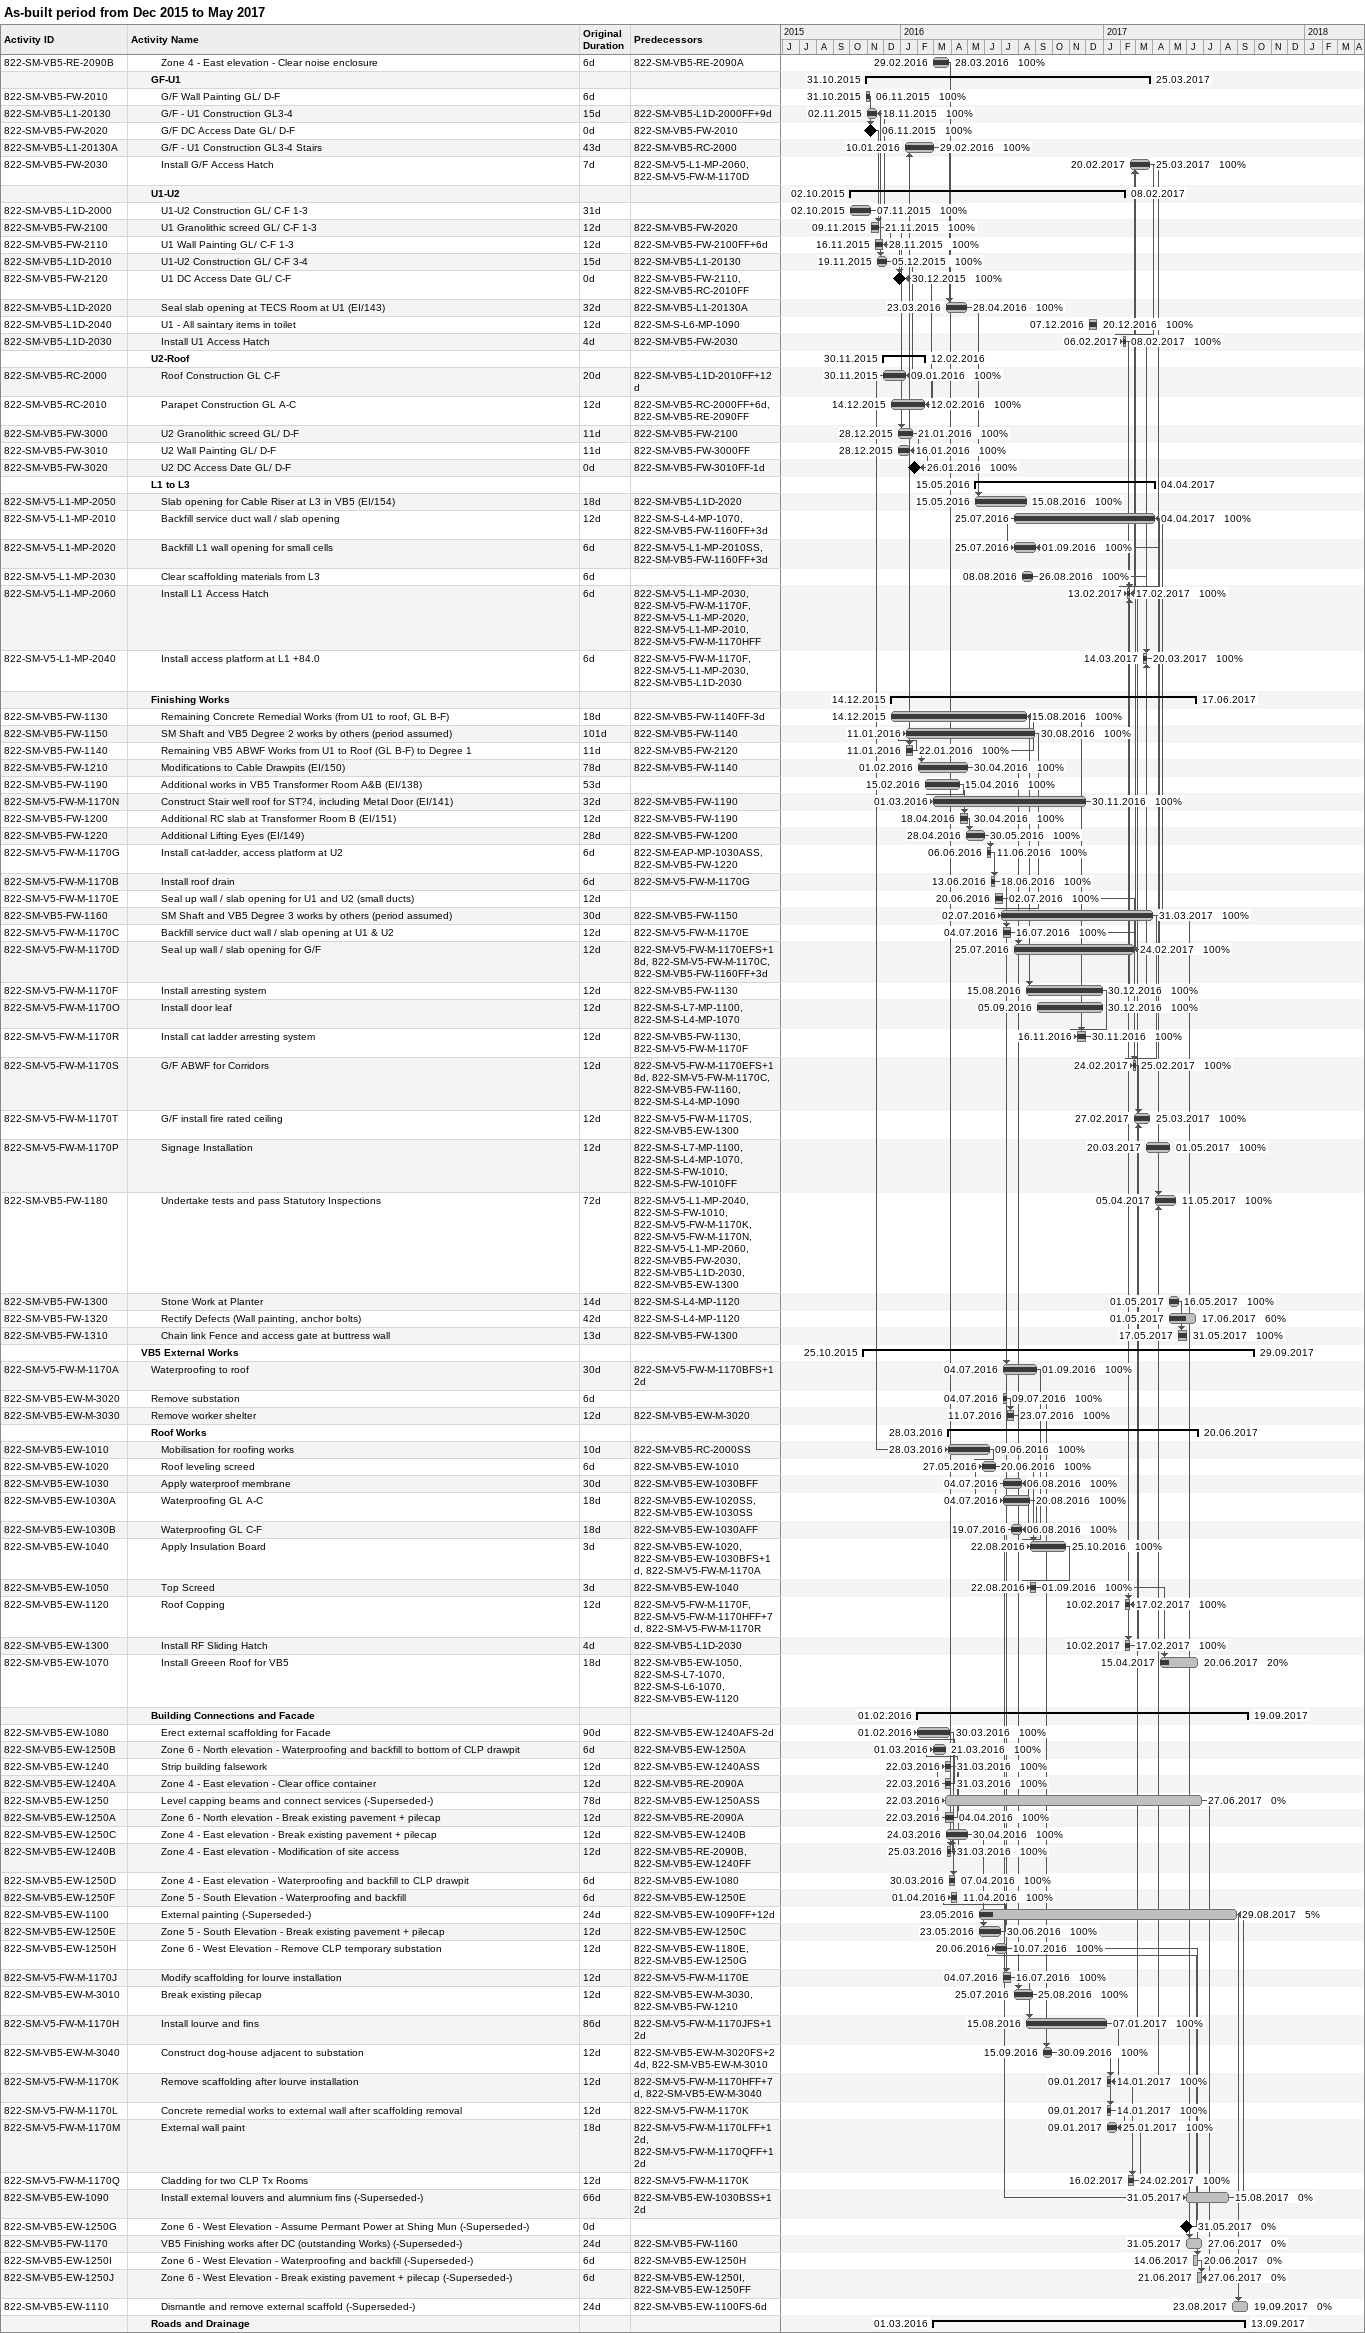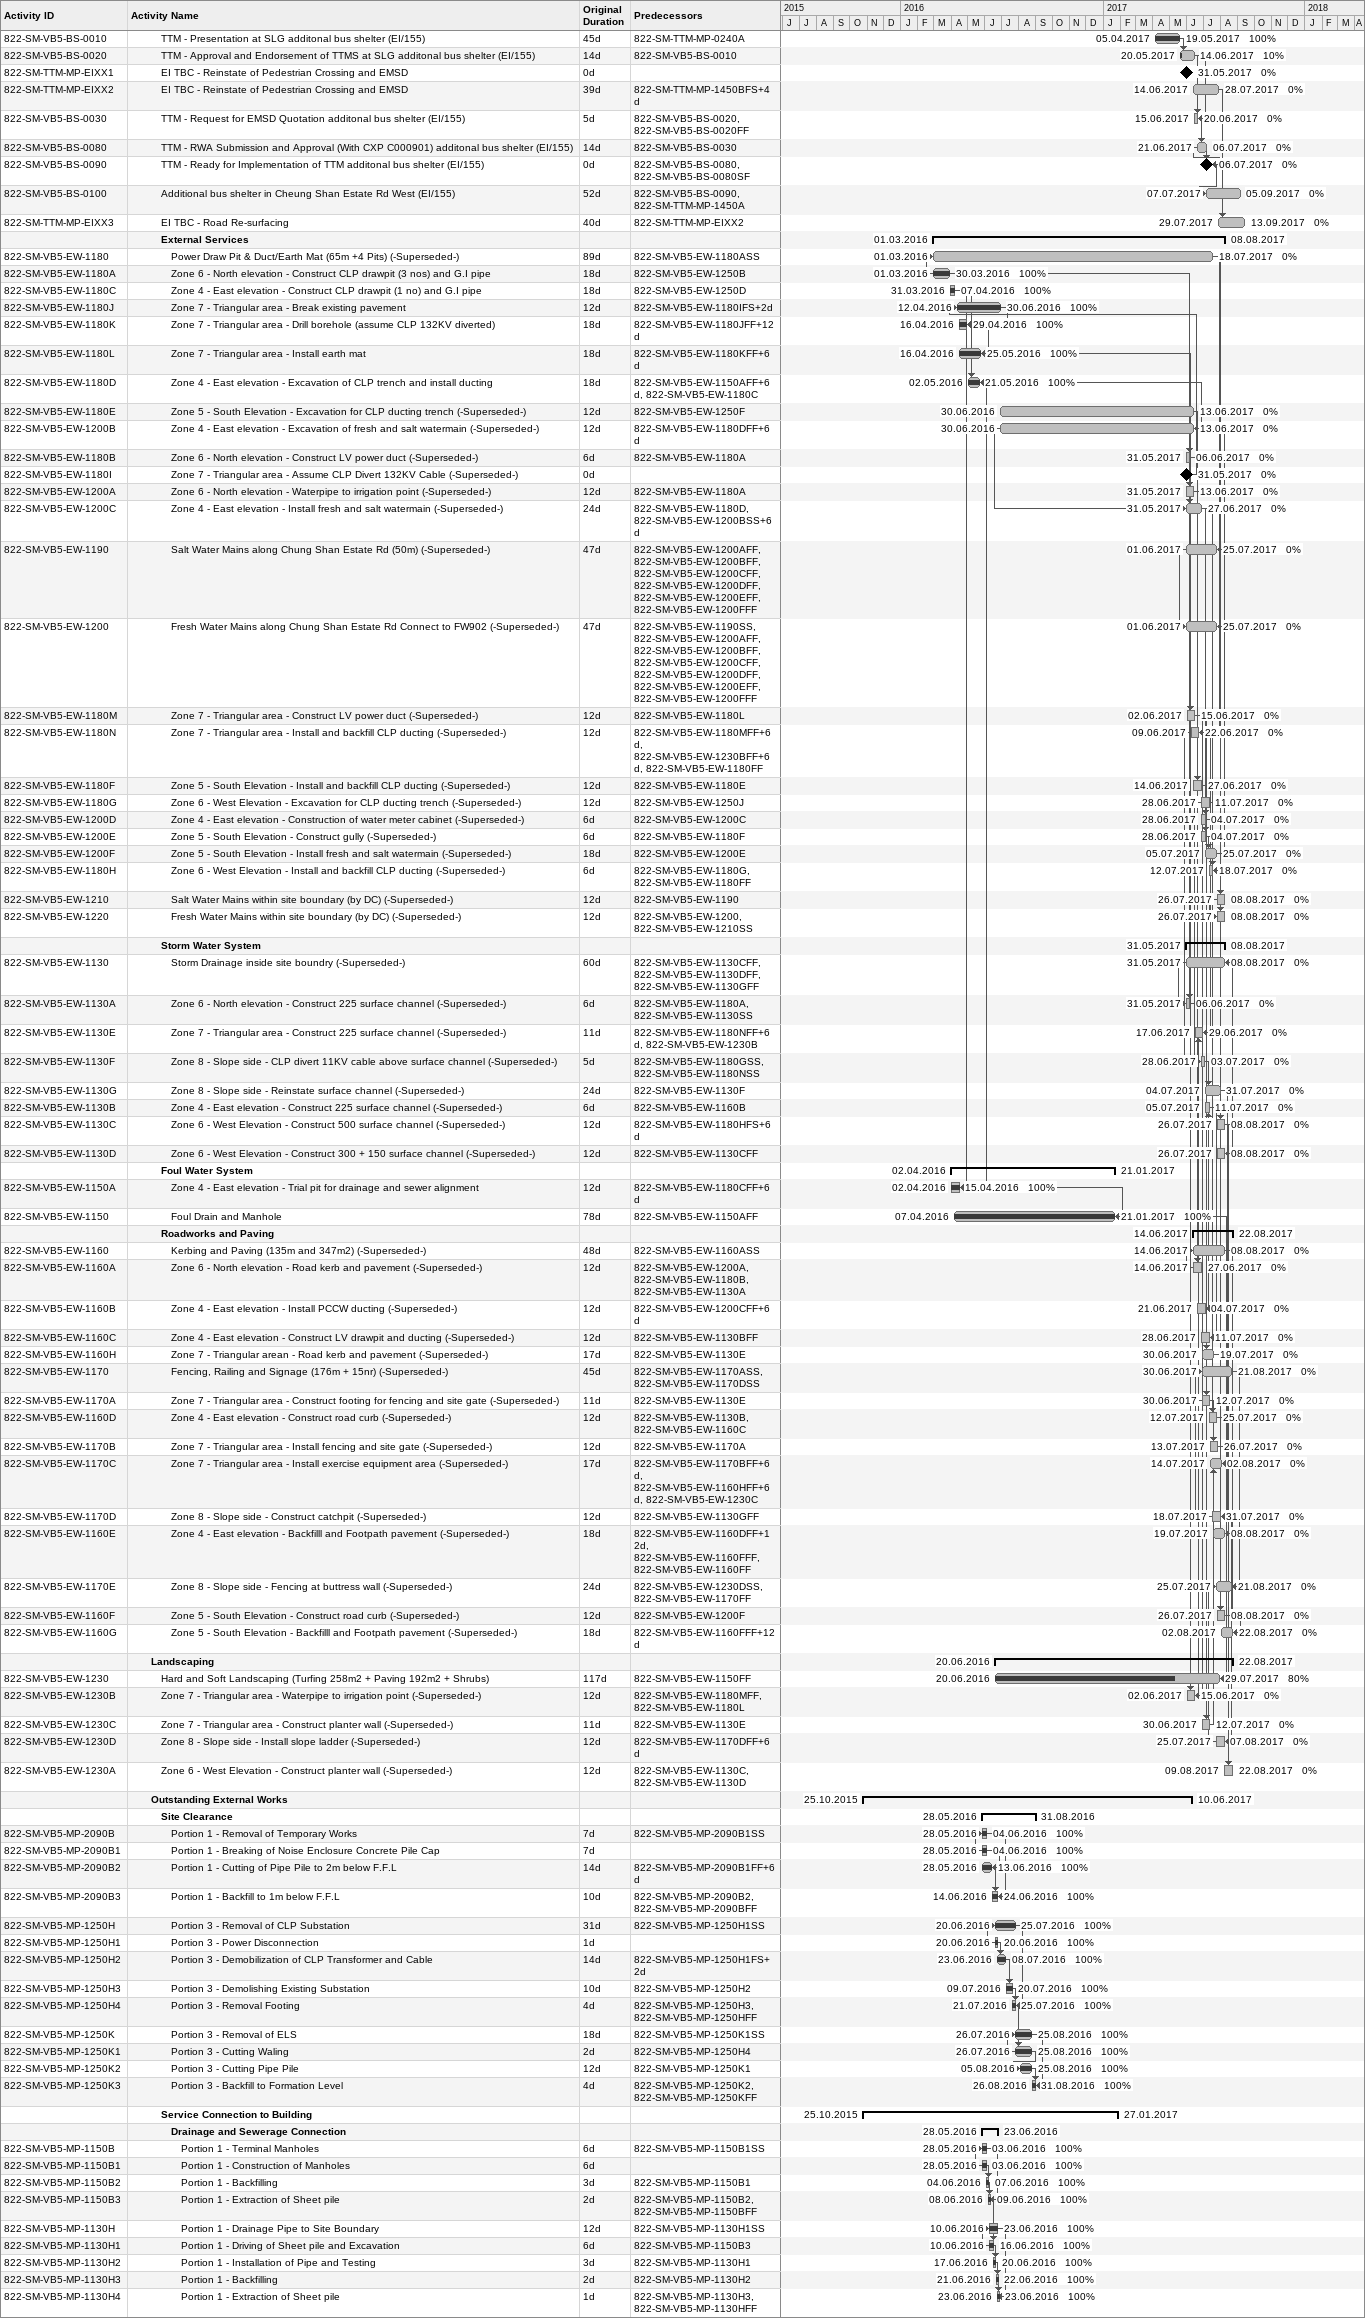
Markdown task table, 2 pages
As-built period from Dec 2015 to May 2017

| ID | Level | Task | Original duration | Start | Finish | Predecessors | % complete |
|---|---|---|---|---|---|---|---|
| 822-SM-VB5-RE-2090B | 4 | Zone 4 - East elevation - Clear noise enclosure | 6d | 2016-02-29 | 2016-03-28 | 822-SM-VB5-RE-2090A | 100 |
|  | 3 | **GF-U1** |  | 2015-10-31 | 2017-03-25 |  |  |
| 822-SM-VB5-FW-2010 | 4 | G/F Wall Painting GL/ D-F | 6d | 2015-10-31 | 2015-11-06 |  | 100 |
| 822-SM-VB5-L1-20130 | 4 | G/F - U1 Construction GL3-4 | 15d | 2015-11-02 | 2015-11-18 | 822-SM-VB5-L1D-2000FF+9d | 100 |
| 822-SM-VB5-FW-2020 | 4 | G/F DC Access Date GL/ D-F | 0d | 2015-11-06 | 2015-11-06 | 822-SM-VB5-FW-2010 | 100 |
| 822-SM-VB5-L1-20130A | 4 | G/F - U1 Construction GL3-4 Stairs | 43d | 2016-01-10 | 2016-02-29 | 822-SM-VB5-RC-2000 | 100 |
| 822-SM-VB5-FW-2030 | 4 | Install G/F Access Hatch | 7d | 2017-02-20 | 2017-03-25 | 822-SM-V5-L1-MP-2060, 822-SM-V5-FW-M-1170D | 100 |
|  | 3 | **U1-U2** |  | 2015-10-02 | 2017-02-08 |  |  |
| 822-SM-VB5-L1D-2000 | 4 | U1-U2 Construction GL/ C-F 1-3 | 31d | 2015-10-02 | 2015-11-07 |  | 100 |
| 822-SM-VB5-FW-2100 | 4 | U1 Granolithic screed GL/ C-F 1-3 | 12d | 2015-11-09 | 2015-11-21 | 822-SM-VB5-FW-2020 | 100 |
| 822-SM-VB5-FW-2110 | 4 | U1 Wall Painting GL/ C-F 1-3 | 12d | 2015-11-16 | 2015-11-28 | 822-SM-VB5-FW-2100FF+6d | 100 |
| 822-SM-VB5-L1D-2010 | 4 | U1-U2 Construction GL/ C-F 3-4 | 15d | 2015-11-19 | 2015-12-05 | 822-SM-VB5-L1-20130 | 100 |
| 822-SM-VB5-FW-2120 | 4 | U1 DC Access Date GL/ C-F | 0d | 2015-12-30 | 2015-12-30 | 822-SM-VB5-FW-2110, 822-SM-VB5-RC-2010FF | 100 |
| 822-SM-VB5-L1D-2020 | 4 | Seal slab opening at TECS Room at U1 (EI/143) | 32d | 2016-03-23 | 2016-04-28 | 822-SM-VB5-L1-20130A | 100 |
| 822-SM-VB5-L1D-2040 | 4 | U1 - All saintary items in toilet | 12d | 2016-12-07 | 2016-12-20 | 822-SM-S-L6-MP-1090 | 100 |
| 822-SM-VB5-L1D-2030 | 4 | Install U1 Access Hatch | 4d | 2017-02-06 | 2017-02-08 | 822-SM-VB5-FW-2030 | 100 |
|  | 3 | **U2-Roof** |  | 2015-11-30 | 2016-02-12 |  |  |
| 822-SM-VB5-RC-2000 | 4 | Roof Construction GL C-F | 20d | 2015-11-30 | 2016-01-09 | 822-SM-VB5-L1D-2010FF+12d | 100 |
| 822-SM-VB5-RC-2010 | 4 | Parapet Construction GL A-C | 12d | 2015-12-14 | 2016-02-12 | 822-SM-VB5-RC-2000FF+6d, 822-SM-VB5-RE-2090FF | 100 |
| 822-SM-VB5-FW-3000 | 4 | U2 Granolithic screed GL/ D-F | 11d | 2015-12-28 | 2016-01-21 | 822-SM-VB5-FW-2100 | 100 |
| 822-SM-VB5-FW-3010 | 4 | U2 Wall Painting GL/ D-F | 11d | 2015-12-28 | 2016-01-16 | 822-SM-VB5-FW-3000FF | 100 |
| 822-SM-VB5-FW-3020 | 4 | U2 DC Access Date GL/ D-F | 0d | 2016-01-26 | 2016-01-26 | 822-SM-VB5-FW-3010FF-1d | 100 |
|  | 3 | **L1 to L3** |  | 2016-05-15 | 2017-04-04 |  |  |
| 822-SM-V5-L1-MP-2050 | 4 | Slab opening for Cable Riser at L3 in VB5 (EI/154) | 18d | 2016-05-15 | 2016-08-15 | 822-SM-VB5-L1D-2020 | 100 |
| 822-SM-V5-L1-MP-2010 | 4 | Backfill service duct wall / slab opening | 12d | 2016-07-25 | 2017-04-04 | 822-SM-S-L4-MP-1070, 822-SM-VB5-FW-1160FF+3d | 100 |
| 822-SM-V5-L1-MP-2020 | 4 | Backfill L1 wall opening for small cells | 6d | 2016-07-25 | 2016-09-01 | 822-SM-V5-L1-MP-2010SS, 822-SM-VB5-FW-1160FF+3d | 100 |
| 822-SM-V5-L1-MP-2030 | 4 | Clear scaffolding materials from L3 | 6d | 2016-08-08 | 2016-08-26 |  | 100 |
| 822-SM-V5-L1-MP-2060 | 4 | Install L1 Access Hatch | 6d | 2017-02-13 | 2017-02-17 | 822-SM-V5-L1-MP-2030, 822-SM-V5-FW-M-1170F, 822-SM-V5-L1-MP-2020, 822-SM-V5-L1-MP-2010, 822-SM-V5-FW-M-1170HFF | 100 |
| 822-SM-V5-L1-MP-2040 | 4 | Install access platform at L1 +84.0 | 6d | 2017-03-14 | 2017-03-20 | 822-SM-V5-FW-M-1170F, 822-SM-V5-L1-MP-2030, 822-SM-VB5-L1D-2030 | 100 |
|  | 3 | **Finishing Works** |  | 2015-12-14 | 2017-06-17 |  |  |
| 822-SM-VB5-FW-1130 | 4 | Remaining Concrete Remedial Works (from U1 to roof, GL B-F) | 18d | 2015-12-14 | 2016-08-15 | 822-SM-VB5-FW-1140FF-3d | 100 |
| 822-SM-VB5-FW-1150 | 4 | SM Shaft and VB5 Degree 2 works by others (period assumed) | 101d | 2016-01-11 | 2016-08-30 | 822-SM-VB5-FW-1140 | 100 |
| 822-SM-VB5-FW-1140 | 4 | Remaining VB5 ABWF Works from U1 to Roof (GL B-F) to Degree 1 | 11d | 2016-01-11 | 2016-01-22 | 822-SM-VB5-FW-2120 | 100 |
| 822-SM-VB5-FW-1210 | 4 | Modifications to Cable Drawpits (EI/150) | 78d | 2016-02-01 | 2016-04-30 | 822-SM-VB5-FW-1140 | 100 |
| 822-SM-VB5-FW-1190 | 4 | Additional works in VB5 Transformer Room A&B (EI/138) | 53d | 2016-02-15 | 2016-04-15 |  | 100 |
| 822-SM-V5-FW-M-1170N | 4 | Construct Stair well roof for ST?4, including Metal Door (EI/141) | 32d | 2016-03-01 | 2016-11-30 | 822-SM-VB5-FW-1190 | 100 |
| 822-SM-VB5-FW-1200 | 4 | Additional RC slab at Transformer Room B (EI/151) | 12d | 2016-04-18 | 2016-04-30 | 822-SM-VB5-FW-1190 | 100 |
| 822-SM-VB5-FW-1220 | 4 | Additional Lifting Eyes (EI/149) | 28d | 2016-04-28 | 2016-05-30 | 822-SM-VB5-FW-1200 | 100 |
| 822-SM-V5-FW-M-1170G | 4 | Install cat-ladder, access platform at U2 | 6d | 2016-06-06 | 2016-06-11 | 822-SM-EAP-MP-1030ASS, 822-SM-VB5-FW-1220 | 100 |
| 822-SM-V5-FW-M-1170B | 4 | Install roof drain | 6d | 2016-06-13 | 2016-06-18 | 822-SM-V5-FW-M-1170G | 100 |
| 822-SM-V5-FW-M-1170E | 4 | Seal up wall / slab opening for U1 and U2 (small ducts) | 12d | 2016-06-20 | 2016-07-02 |  | 100 |
| 822-SM-VB5-FW-1160 | 4 | SM Shaft and VB5 Degree 3 works by others (period assumed) | 30d | 2016-07-02 | 2017-03-31 | 822-SM-VB5-FW-1150 | 100 |
| 822-SM-V5-FW-M-1170C | 4 | Backfill service duct wall / slab opening at U1 & U2 | 12d | 2016-07-04 | 2016-07-16 | 822-SM-V5-FW-M-1170E | 100 |
| 822-SM-V5-FW-M-1170D | 4 | Seal up wall / slab opening for G/F | 12d | 2016-07-25 | 2017-02-24 | 822-SM-V5-FW-M-1170EFS+18d, 822-SM-V5-FW-M-1170C, 822-SM-VB5-FW-1160FF+3d | 100 |
| 822-SM-V5-FW-M-1170F | 4 | Install arresting system | 12d | 2016-08-15 | 2016-12-30 | 822-SM-VB5-FW-1130 | 100 |
| 822-SM-V5-FW-M-1170O | 4 | Install door leaf | 12d | 2016-09-05 | 2016-12-30 | 822-SM-S-L7-MP-1100, 822-SM-S-L4-MP-1070 | 100 |
| 822-SM-V5-FW-M-1170R | 4 | Install cat ladder arresting system | 12d | 2016-11-16 | 2016-11-30 | 822-SM-VB5-FW-1130, 822-SM-V5-FW-M-1170F | 100 |
| 822-SM-V5-FW-M-1170S | 4 | G/F ABWF for Corridors | 12d | 2017-02-24 | 2017-02-25 | 822-SM-V5-FW-M-1170EFS+18d, 822-SM-V5-FW-M-1170C, 822-SM-VB5-FW-1160, 822-SM-S-L4-MP-1090 | 100 |
| 822-SM-V5-FW-M-1170T | 4 | G/F install fire rated ceiling | 12d | 2017-02-27 | 2017-03-25 | 822-SM-V5-FW-M-1170S, 822-SM-VB5-EW-1300 | 100 |
| 822-SM-V5-FW-M-1170P | 4 | Signage Installation | 12d | 2017-03-20 | 2017-05-01 | 822-SM-S-L7-MP-1100, 822-SM-S-L4-MP-1070, 822-SM-S-FW-1010, 822-SM-S-FW-1010FF | 100 |
| 822-SM-VB5-FW-1180 | 4 | Undertake tests and pass Statutory Inspections | 72d | 2017-04-05 | 2017-05-11 | 822-SM-V5-L1-MP-2040, 822-SM-S-FW-1010, 822-SM-V5-FW-M-1170K, 822-SM-V5-FW-M-1170N, 822-SM-V5-L1-MP-2060, 822-SM-VB5-FW-2030, 822-SM-VB5-L1D-2030, 822-SM-VB5-EW-1300 | 100 |
| 822-SM-VB5-FW-1300 | 4 | Stone Work at Planter | 14d | 2017-05-01 | 2017-05-16 | 822-SM-S-L4-MP-1120 | 100 |
| 822-SM-VB5-FW-1320 | 4 | Rectify Defects (Wall painting, anchor bolts) | 42d | 2017-05-01 | 2017-06-17 | 822-SM-S-L4-MP-1120 | 60 |
| 822-SM-VB5-FW-1310 | 4 | Chain link Fence and access gate at buttress wall | 13d | 2017-05-17 | 2017-05-31 | 822-SM-VB5-FW-1300 | 100 |
|  | 2 | **VB5 External Works** |  | 2015-10-25 | 2017-09-29 |  |  |
| 822-SM-V5-FW-M-1170A | 3 | Waterproofing to roof | 30d | 2016-07-04 | 2016-09-01 | 822-SM-V5-FW-M-1170BFS+12d | 100 |
| 822-SM-VB5-EW-M-3020 | 3 | Remove substation | 6d | 2016-07-04 | 2016-07-09 |  | 100 |
| 822-SM-VB5-EW-M-3030 | 3 | Remove worker shelter | 12d | 2016-07-11 | 2016-07-23 | 822-SM-VB5-EW-M-3020 | 100 |
|  | 3 | **Roof Works** |  | 2016-03-28 | 2017-06-20 |  |  |
| 822-SM-VB5-EW-1010 | 4 | Mobilisation for roofing works | 10d | 2016-03-28 | 2016-06-09 | 822-SM-VB5-RC-2000SS | 100 |
| 822-SM-VB5-EW-1020 | 4 | Roof leveling screed | 6d | 2016-05-27 | 2016-06-20 | 822-SM-VB5-EW-1010 | 100 |
| 822-SM-VB5-EW-1030 | 4 | Apply waterproof membrane | 30d | 2016-07-04 | 2016-08-06 | 822-SM-VB5-EW-1030BFF | 100 |
| 822-SM-VB5-EW-1030A | 4 | Waterproofing GL A-C | 18d | 2016-07-04 | 2016-08-20 | 822-SM-VB5-EW-1020SS, 822-SM-VB5-EW-1030SS | 100 |
| 822-SM-VB5-EW-1030B | 4 | Waterproofing GL C-F | 18d | 2016-07-19 | 2016-08-06 | 822-SM-VB5-EW-1030AFF | 100 |
| 822-SM-VB5-EW-1040 | 4 | Apply Insulation Board | 3d | 2016-08-22 | 2016-10-25 | 822-SM-VB5-EW-1020, 822-SM-VB5-EW-1030BFS+1d, 822-SM-V5-FW-M-1170A | 100 |
| 822-SM-VB5-EW-1050 | 4 | Top Screed | 3d | 2016-08-22 | 2016-09-01 | 822-SM-VB5-EW-1040 | 100 |
| 822-SM-VB5-EW-1120 | 4 | Roof Copping | 12d | 2017-02-10 | 2017-02-17 | 822-SM-V5-FW-M-1170F, 822-SM-V5-FW-M-1170HFF+7d, 822-SM-V5-FW-M-1170R | 100 |
| 822-SM-VB5-EW-1300 | 4 | Install RF Sliding Hatch | 4d | 2017-02-10 | 2017-02-17 | 822-SM-VB5-L1D-2030 | 100 |
| 822-SM-VB5-EW-1070 | 4 | Install Greeen Roof for VB5 | 18d | 2017-04-15 | 2017-06-20 | 822-SM-VB5-EW-1050, 822-SM-S-L7-1070, 822-SM-S-L6-1070, 822-SM-VB5-EW-1120 | 20 |
|  | 3 | **Building Connections and Facade** |  | 2016-02-01 | 2017-09-19 |  |  |
| 822-SM-VB5-EW-1080 | 4 | Erect external scaffolding for Facade | 90d | 2016-02-01 | 2016-03-30 | 822-SM-VB5-EW-1240AFS-2d | 100 |
| 822-SM-VB5-EW-1250B | 4 | Zone 6 - North elevation - Waterproofing and backfill to bottom of CLP drawpit | 6d | 2016-03-01 | 2016-03-21 | 822-SM-VB5-EW-1250A | 100 |
| 822-SM-VB5-EW-1240 | 4 | Strip building falsework | 12d | 2016-03-22 | 2016-03-31 | 822-SM-VB5-EW-1240ASS | 100 |
| 822-SM-VB5-EW-1240A | 4 | Zone 4 - East elevation - Clear office container | 12d | 2016-03-22 | 2016-03-31 | 822-SM-VB5-RE-2090A | 100 |
| 822-SM-VB5-EW-1250 | 4 | Level capping beams and connect services (-Superseded-) | 78d | 2016-03-22 | 2017-06-27 | 822-SM-VB5-EW-1250ASS | 0 |
| 822-SM-VB5-EW-1250A | 4 | Zone 6 - North elevation - Break existing pavement + pilecap | 12d | 2016-03-22 | 2016-04-04 | 822-SM-VB5-RE-2090A | 100 |
| 822-SM-VB5-EW-1250C | 4 | Zone 4 - East elevation - Break existing pavement + pilecap | 12d | 2016-03-24 | 2016-04-30 | 822-SM-VB5-EW-1240B | 100 |
| 822-SM-VB5-EW-1240B | 4 | Zone 4 - East elevation - Modification of site access | 12d | 2016-03-25 | 2016-03-31 | 822-SM-VB5-RE-2090B, 822-SM-VB5-EW-1240FF | 100 |
| 822-SM-VB5-EW-1250D | 4 | Zone 4 - East elevation - Waterproofing and backfill to CLP drawpit | 6d | 2016-03-30 | 2016-04-07 | 822-SM-VB5-EW-1080 | 100 |
| 822-SM-VB5-EW-1250F | 4 | Zone 5 - South Elevation - Waterproofing and backfill | 6d | 2016-04-01 | 2016-04-11 | 822-SM-VB5-EW-1250E | 100 |
| 822-SM-VB5-EW-1100 | 4 | External painting (-Superseded-) | 24d | 2016-05-23 | 2017-08-29 | 822-SM-VB5-EW-1090FF+12d | 5 |
| 822-SM-VB5-EW-1250E | 4 | Zone 5 - South Elevation - Break existing pavement + pilecap | 12d | 2016-05-23 | 2016-06-30 | 822-SM-VB5-EW-1250C | 100 |
| 822-SM-VB5-EW-1250H | 4 | Zone 6 - West Elevation - Remove CLP temporary substation | 12d | 2016-06-20 | 2016-07-10 | 822-SM-VB5-EW-1180E, 822-SM-VB5-EW-1250G | 100 |
| 822-SM-V5-FW-M-1170J | 4 | Modify scaffolding for lourve installation | 12d | 2016-07-04 | 2016-07-16 | 822-SM-V5-FW-M-1170E | 100 |
| 822-SM-VB5-EW-M-3010 | 4 | Break existing pilecap | 12d | 2016-07-25 | 2016-08-25 | 822-SM-VB5-EW-M-3030, 822-SM-VB5-FW-1210 | 100 |
| 822-SM-V5-FW-M-1170H | 4 | Install lourve and fins | 86d | 2016-08-15 | 2017-01-07 | 822-SM-V5-FW-M-1170JFS+12d | 100 |
| 822-SM-VB5-EW-M-3040 | 4 | Construct dog-house adjacent to substation | 12d | 2016-09-15 | 2016-09-30 | 822-SM-VB5-EW-M-3020FS+24d, 822-SM-VB5-EW-M-3010 | 100 |
| 822-SM-V5-FW-M-1170K | 4 | Remove scaffolding after lourve installation | 12d | 2017-01-09 | 2017-01-14 | 822-SM-V5-FW-M-1170HFF+7d, 822-SM-VB5-EW-M-3040 | 100 |
| 822-SM-V5-FW-M-1170L | 4 | Concrete remedial works to external wall after scaffolding removal | 12d | 2017-01-09 | 2017-01-14 | 822-SM-V5-FW-M-1170K | 100 |
| 822-SM-V5-FW-M-1170M | 4 | External wall paint | 18d | 2017-01-09 | 2017-01-25 | 822-SM-V5-FW-M-1170LFF+12d, 822-SM-V5-FW-M-1170QFF+12d | 100 |
| 822-SM-V5-FW-M-1170Q | 4 | Cladding for two CLP Tx Rooms | 12d | 2017-02-16 | 2017-02-24 | 822-SM-V5-FW-M-1170K | 100 |
| 822-SM-VB5-EW-1090 | 4 | Install external louvers and alumnium fins (-Superseded-) | 66d | 2017-05-31 | 2017-08-15 | 822-SM-VB5-EW-1030BSS+12d | 0 |
| 822-SM-VB5-EW-1250G | 4 | Zone 6 - West Elevation - Assume Permant Power at Shing Mun (-Superseded-) | 0d | 2017-05-31 | 2017-05-31 |  | 0 |
| 822-SM-VB5-FW-1170 | 4 | VB5 Finishing works after DC (outstanding Works) (-Superseded-) | 24d | 2017-05-31 | 2017-06-27 | 822-SM-VB5-FW-1160 | 0 |
| 822-SM-VB5-EW-1250I | 4 | Zone 6 - West Elevation - Waterproofing and backfill (-Superseded-) | 6d | 2017-06-14 | 2017-06-20 | 822-SM-VB5-EW-1250H | 0 |
| 822-SM-VB5-EW-1250J | 4 | Zone 6 - West Elevation - Break existing pavement + pilecap (-Superseded-) | 6d | 2017-06-21 | 2017-06-27 | 822-SM-VB5-EW-1250I, 822-SM-VB5-EW-1250FF | 0 |
| 822-SM-VB5-EW-1110 | 4 | Dismantle and remove external scaffold (-Superseded-) | 24d | 2017-08-23 | 2017-09-19 | 822-SM-VB5-EW-1100FS-6d | 0 |
|  | 3 | **Roads and Drainage** |  | 2016-03-01 | 2017-09-13 |  |  |
| 822-SM-VB5-BS-0010 | 4 | TTM - Presentation at SLG additonal bus shelter (EI/155) | 45d | 2017-04-05 | 2017-05-19 | 822-SM-TTM-MP-0240A | 100 |
| 822-SM-VB5-BS-0020 | 4 | TTM - Approval and Endorsement of TTMS at SLG additonal bus shelter (EI/155) | 14d | 2017-05-20 | 2017-06-14 | 822-SM-VB5-BS-0010 | 10 |
| 822-SM-TTM-MP-EIXX1 | 4 | EI TBC - Reinstate of Pedestrian Crossing and EMSD | 0d | 2017-05-31 | 2017-05-31 |  | 0 |
| 822-SM-TTM-MP-EIXX2 | 4 | EI TBC - Reinstate of Pedestrian Crossing and EMSD | 39d | 2017-06-14 | 2017-07-28 | 822-SM-TTM-MP-1450BFS+4d | 0 |
| 822-SM-VB5-BS-0030 | 4 | TTM - Request for EMSD Quotation additonal bus shelter (EI/155) | 5d | 2017-06-15 | 2017-06-20 | 822-SM-VB5-BS-0020, 822-SM-VB5-BS-0020FF | 0 |
| 822-SM-VB5-BS-0080 | 4 | TTM - RWA Submission and Approval (With CXP C000901) additonal bus shelter (EI/155) | 14d | 2017-06-21 | 2017-07-06 | 822-SM-VB5-BS-0030 | 0 |
| 822-SM-VB5-BS-0090 | 4 | TTM - Ready for Implementation of TTM additonal bus shelter (EI/155) | 0d | 2017-07-06 | 2017-07-06 | 822-SM-VB5-BS-0080, 822-SM-VB5-BS-0080SF | 0 |
| 822-SM-VB5-BS-0100 | 4 | Additional bus shelter in Cheung Shan Estate Rd West (EI/155) | 52d | 2017-07-07 | 2017-09-05 | 822-SM-VB5-BS-0090, 822-SM-TTM-MP-1450A | 0 |
| 822-SM-TTM-MP-EIXX3 | 4 | EI TBC - Road Re-surfacing | 40d | 2017-07-29 | 2017-09-13 | 822-SM-TTM-MP-EIXX2 | 0 |
|  | 4 | **External Services** |  | 2016-03-01 | 2017-08-08 |  |  |
| 822-SM-VB5-EW-1180 | 5 | Power Draw Pit & Duct/Earth Mat (65m +4 Pits) (-Superseded-) | 89d | 2016-03-01 | 2017-07-18 | 822-SM-VB5-EW-1180ASS | 0 |
| 822-SM-VB5-EW-1180A | 5 | Zone 6 - North elevation - Construct CLP drawpit (3 nos) and G.I pipe | 18d | 2016-03-01 | 2016-03-30 | 822-SM-VB5-EW-1250B | 100 |
| 822-SM-VB5-EW-1180C | 5 | Zone 4 - East elevation - Construct CLP drawpit (1 no) and G.I pipe | 18d | 2016-03-31 | 2016-04-07 | 822-SM-VB5-EW-1250D | 100 |
| 822-SM-VB5-EW-1180J | 5 | Zone 7 - Triangular area - Break existing pavement | 12d | 2016-04-12 | 2016-06-30 | 822-SM-VB5-EW-1180IFS+2d | 100 |
| 822-SM-VB5-EW-1180K | 5 | Zone 7 - Triangular area - Drill borehole (assume CLP 132KV diverted) | 18d | 2016-04-16 | 2016-04-29 | 822-SM-VB5-EW-1180JFF+12d | 100 |
| 822-SM-VB5-EW-1180L | 5 | Zone 7 - Triangular area - Install earth mat | 18d | 2016-04-16 | 2016-05-25 | 822-SM-VB5-EW-1180KFF+6d | 100 |
| 822-SM-VB5-EW-1180D | 5 | Zone 4 - East elevation - Excavation of CLP trench and install ducting | 18d | 2016-05-02 | 2016-05-21 | 822-SM-VB5-EW-1150AFF+6d, 822-SM-VB5-EW-1180C | 100 |
| 822-SM-VB5-EW-1180E | 5 | Zone 5 - South Elevation - Excavation for CLP ducting trench (-Superseded-) | 12d | 2016-06-30 | 2017-06-13 | 822-SM-VB5-EW-1250F | 0 |
| 822-SM-VB5-EW-1200B | 5 | Zone 4 - East elevation - Excavation of fresh and salt watermain (-Superseded-) | 12d | 2016-06-30 | 2017-06-13 | 822-SM-VB5-EW-1180DFF+6d | 0 |
| 822-SM-VB5-EW-1180B | 5 | Zone 6 - North elevation - Construct LV power duct (-Superseded-) | 6d | 2017-05-31 | 2017-06-06 | 822-SM-VB5-EW-1180A | 0 |
| 822-SM-VB5-EW-1180I | 5 | Zone 7 - Triangular area - Assume CLP Divert 132KV Cable (-Superseded-) | 0d | 2017-05-31 | 2017-05-31 |  | 0 |
| 822-SM-VB5-EW-1200A | 5 | Zone 6 - North elevation - Waterpipe to irrigation point (-Superseded-) | 12d | 2017-05-31 | 2017-06-13 | 822-SM-VB5-EW-1180A | 0 |
| 822-SM-VB5-EW-1200C | 5 | Zone 4 - East elevation - Install fresh and salt watermain (-Superseded-) | 24d | 2017-05-31 | 2017-06-27 | 822-SM-VB5-EW-1180D, 822-SM-VB5-EW-1200BSS+6d | 0 |
| 822-SM-VB5-EW-1190 | 5 | Salt Water Mains along Chung Shan Estate Rd (50m) (-Superseded-) | 47d | 2017-06-01 | 2017-07-25 | 822-SM-VB5-EW-1200AFF, 822-SM-VB5-EW-1200BFF, 822-SM-VB5-EW-1200CFF, 822-SM-VB5-EW-1200DFF, 822-SM-VB5-EW-1200EFF, 822-SM-VB5-EW-1200FFF | 0 |
| 822-SM-VB5-EW-1200 | 5 | Fresh Water Mains along Chung Shan Estate Rd Connect to FW902 (-Superseded-) | 47d | 2017-06-01 | 2017-07-25 | 822-SM-VB5-EW-1190SS, 822-SM-VB5-EW-1200AFF, 822-SM-VB5-EW-1200BFF, 822-SM-VB5-EW-1200CFF, 822-SM-VB5-EW-1200DFF, 822-SM-VB5-EW-1200EFF, 822-SM-VB5-EW-1200FFF | 0 |
| 822-SM-VB5-EW-1180M | 5 | Zone 7 - Triangular area - Construct LV power duct (-Superseded-) | 12d | 2017-06-02 | 2017-06-15 | 822-SM-VB5-EW-1180L | 0 |
| 822-SM-VB5-EW-1180N | 5 | Zone 7 - Triangular area - Install and backfill CLP ducting (-Superseded-) | 12d | 2017-06-09 | 2017-06-22 | 822-SM-VB5-EW-1180MFF+6d, 822-SM-VB5-EW-1230BFF+6d, 822-SM-VB5-EW-1180FF | 0 |
| 822-SM-VB5-EW-1180F | 5 | Zone 5 - South Elevation - Install and backfill CLP ducting (-Superseded-) | 12d | 2017-06-14 | 2017-06-27 | 822-SM-VB5-EW-1180E | 0 |
| 822-SM-VB5-EW-1180G | 5 | Zone 6 - West Elevation - Excavation for CLP ducting trench (-Superseded-) | 12d | 2017-06-28 | 2017-07-11 | 822-SM-VB5-EW-1250J | 0 |
| 822-SM-VB5-EW-1200D | 5 | Zone 4 - East elevation - Construction of water meter cabinet (-Superseded-) | 6d | 2017-06-28 | 2017-07-04 | 822-SM-VB5-EW-1200C | 0 |
| 822-SM-VB5-EW-1200E | 5 | Zone 5 - South Elevation - Construct gully (-Superseded-) | 6d | 2017-06-28 | 2017-07-04 | 822-SM-VB5-EW-1180F | 0 |
| 822-SM-VB5-EW-1200F | 5 | Zone 5 - South Elevation - Install fresh and salt watermain (-Superseded-) | 18d | 2017-07-05 | 2017-07-25 | 822-SM-VB5-EW-1200E | 0 |
| 822-SM-VB5-EW-1180H | 5 | Zone 6 - West Elevation - Install and backfill CLP ducting (-Superseded-) | 6d | 2017-07-12 | 2017-07-18 | 822-SM-VB5-EW-1180G, 822-SM-VB5-EW-1180FF | 0 |
| 822-SM-VB5-EW-1210 | 5 | Salt Water Mains within site boundary (by DC) (-Superseded-) | 12d | 2017-07-26 | 2017-08-08 | 822-SM-VB5-EW-1190 | 0 |
| 822-SM-VB5-EW-1220 | 5 | Fresh Water Mains within site boundary (by DC) (-Superseded-) | 12d | 2017-07-26 | 2017-08-08 | 822-SM-VB5-EW-1200, 822-SM-VB5-EW-1210SS | 0 |
|  | 4 | **Storm Water System** |  | 2017-05-31 | 2017-08-08 |  |  |
| 822-SM-VB5-EW-1130 | 5 | Storm Drainage inside site boundry (-Superseded-) | 60d | 2017-05-31 | 2017-08-08 | 822-SM-VB5-EW-1130CFF, 822-SM-VB5-EW-1130DFF, 822-SM-VB5-EW-1130GFF | 0 |
| 822-SM-VB5-EW-1130A | 5 | Zone 6 - North elevation - Construct 225 surface channel (-Superseded-) | 6d | 2017-05-31 | 2017-06-06 | 822-SM-VB5-EW-1180A, 822-SM-VB5-EW-1130SS | 0 |
| 822-SM-VB5-EW-1130E | 5 | Zone 7 - Triangular area - Construct 225 surface channel (-Superseded-) | 11d | 2017-06-17 | 2017-06-29 | 822-SM-VB5-EW-1180NFF+6d, 822-SM-VB5-EW-1230B | 0 |
| 822-SM-VB5-EW-1130F | 5 | Zone 8 - Slope side - CLP divert 11KV cable above surface channel (-Superseded-) | 5d | 2017-06-28 | 2017-07-03 | 822-SM-VB5-EW-1180GSS, 822-SM-VB5-EW-1180NSS | 0 |
| 822-SM-VB5-EW-1130G | 5 | Zone 8 - Slope side - Reinstate surface channel (-Superseded-) | 24d | 2017-07-04 | 2017-07-31 | 822-SM-VB5-EW-1130F | 0 |
| 822-SM-VB5-EW-1130B | 5 | Zone 4 - East elevation - Construct 225 surface channel (-Superseded-) | 6d | 2017-07-05 | 2017-07-11 | 822-SM-VB5-EW-1160B | 0 |
| 822-SM-VB5-EW-1130C | 5 | Zone 6 - West Elevation - Construct 500 surface channel (-Superseded-) | 12d | 2017-07-26 | 2017-08-08 | 822-SM-VB5-EW-1180HFS+6d | 0 |
| 822-SM-VB5-EW-1130D | 5 | Zone 6 - West Elevation - Construct 300 + 150 surface channel (-Superseded-) | 12d | 2017-07-26 | 2017-08-08 | 822-SM-VB5-EW-1130CFF | 0 |
|  | 4 | **Foul Water System** |  | 2016-04-02 | 2017-01-21 |  |  |
| 822-SM-VB5-EW-1150A | 5 | Zone 4 - East elevation - Trial pit for drainage and sewer alignment | 12d | 2016-04-02 | 2016-04-15 | 822-SM-VB5-EW-1180CFF+6d | 100 |
| 822-SM-VB5-EW-1150 | 5 | Foul Drain and Manhole | 78d | 2016-04-07 | 2017-01-21 | 822-SM-VB5-EW-1150AFF | 100 |
|  | 4 | **Roadworks and Paving** |  | 2017-06-14 | 2017-08-22 |  |  |
| 822-SM-VB5-EW-1160 | 5 | Kerbing and Paving (135m and 347m2) (-Superseded-) | 48d | 2017-06-14 | 2017-08-08 | 822-SM-VB5-EW-1160ASS | 0 |
| 822-SM-VB5-EW-1160A | 5 | Zone 6 - North elevation - Road kerb and pavement (-Superseded-) | 12d | 2017-06-14 | 2017-06-27 | 822-SM-VB5-EW-1200A, 822-SM-VB5-EW-1180B, 822-SM-VB5-EW-1130A | 0 |
| 822-SM-VB5-EW-1160B | 5 | Zone 4 - East elevation - Install PCCW ducting (-Superseded-) | 12d | 2017-06-21 | 2017-07-04 | 822-SM-VB5-EW-1200CFF+6d | 0 |
| 822-SM-VB5-EW-1160C | 5 | Zone 4 - East elevation - Construct LV drawpit and ducting (-Superseded-) | 12d | 2017-06-28 | 2017-07-11 | 822-SM-VB5-EW-1130BFF | 0 |
| 822-SM-VB5-EW-1160H | 5 | Zone 7 - Triangular arean - Road kerb and pavement (-Superseded-) | 17d | 2017-06-30 | 2017-07-19 | 822-SM-VB5-EW-1130E | 0 |
| 822-SM-VB5-EW-1170 | 5 | Fencing, Railing and Signage (176m + 15nr) (-Superseded-) | 45d | 2017-06-30 | 2017-08-21 | 822-SM-VB5-EW-1170ASS, 822-SM-VB5-EW-1170DSS | 0 |
| 822-SM-VB5-EW-1170A | 5 | Zone 7 - Triangular area - Construct footing for fencing and site gate (-Superseded-) | 11d | 2017-06-30 | 2017-07-12 | 822-SM-VB5-EW-1130E | 0 |
| 822-SM-VB5-EW-1160D | 5 | Zone 4 - East elevation - Construct road curb (-Superseded-) | 12d | 2017-07-12 | 2017-07-25 | 822-SM-VB5-EW-1130B, 822-SM-VB5-EW-1160C | 0 |
| 822-SM-VB5-EW-1170B | 5 | Zone 7 - Triangular area - Install fencing and site gate (-Superseded-) | 12d | 2017-07-13 | 2017-07-26 | 822-SM-VB5-EW-1170A | 0 |
| 822-SM-VB5-EW-1170C | 5 | Zone 7 - Triangular area - Install exercise equipment area (-Superseded-) | 17d | 2017-07-14 | 2017-08-02 | 822-SM-VB5-EW-1170BFF+6d, 822-SM-VB5-EW-1160HFF+6d, 822-SM-VB5-EW-1230C | 0 |
| 822-SM-VB5-EW-1170D | 5 | Zone 8 - Slope side - Construct catchpit (-Superseded-) | 12d | 2017-07-18 | 2017-07-31 | 822-SM-VB5-EW-1130GFF | 0 |
| 822-SM-VB5-EW-1160E | 5 | Zone 4 - East elevation - Backfilll and Footpath pavement (-Superseded-) | 18d | 2017-07-19 | 2017-08-08 | 822-SM-VB5-EW-1160DFF+12d, 822-SM-VB5-EW-1160FFF, 822-SM-VB5-EW-1160FF | 0 |
| 822-SM-VB5-EW-1170E | 5 | Zone 8 - Slope side - Fencing at buttress wall (-Superseded-) | 24d | 2017-07-25 | 2017-08-21 | 822-SM-VB5-EW-1230DSS, 822-SM-VB5-EW-1170FF | 0 |
| 822-SM-VB5-EW-1160F | 5 | Zone 5 - South Elevation - Construct road curb (-Superseded-) | 12d | 2017-07-26 | 2017-08-08 | 822-SM-VB5-EW-1200F | 0 |
| 822-SM-VB5-EW-1160G | 5 | Zone 5 - South Elevation - Backfilll and Footpath pavement (-Superseded-) | 18d | 2017-08-02 | 2017-08-22 | 822-SM-VB5-EW-1160FFF+12d | 0 |
|  | 3 | **Landscaping** |  | 2016-06-20 | 2017-08-22 |  |  |
| 822-SM-VB5-EW-1230 | 4 | Hard and Soft Landscaping (Turfing 258m2 + Paving 192m2 + Shrubs) | 117d | 2016-06-20 | 2017-07-29 | 822-SM-VB5-EW-1150FF | 80 |
| 822-SM-VB5-EW-1230B | 4 | Zone 7 - Triangular area - Waterpipe to irrigation point (-Superseded-) | 12d | 2017-06-02 | 2017-06-15 | 822-SM-VB5-EW-1180MFF, 822-SM-VB5-EW-1180L | 0 |
| 822-SM-VB5-EW-1230C | 4 | Zone 7 - Triangular area - Construct planter wall (-Superseded-) | 11d | 2017-06-30 | 2017-07-12 | 822-SM-VB5-EW-1130E | 0 |
| 822-SM-VB5-EW-1230D | 4 | Zone 8 - Slope side - Install slope ladder (-Superseded-) | 12d | 2017-07-25 | 2017-08-07 | 822-SM-VB5-EW-1170DFF+6d | 0 |
| 822-SM-VB5-EW-1230A | 4 | Zone 6 - West Elevation - Construct planter wall (-Superseded-) | 12d | 2017-08-09 | 2017-08-22 | 822-SM-VB5-EW-1130C, 822-SM-VB5-EW-1130D | 0 |
|  | 3 | **Outstanding External Works** |  | 2015-10-25 | 2017-06-10 |  |  |
|  | 4 | **Site Clearance** |  | 2016-05-28 | 2016-08-31 |  |  |
| 822-SM-VB5-MP-2090B | 5 | Portion 1 - Removal of Temporary Works | 7d | 2016-05-28 | 2016-06-04 | 822-SM-VB5-MP-2090B1SS | 100 |
| 822-SM-VB5-MP-2090B1 | 5 | Portion 1 - Breaking of Noise Enclosure Concrete Pile Cap | 7d | 2016-05-28 | 2016-06-04 |  | 100 |
| 822-SM-VB5-MP-2090B2 | 5 | Portion 1 - Cutting of Pipe Pile to 2m below F.F.L | 14d | 2016-05-28 | 2016-06-13 | 822-SM-VB5-MP-2090B1FF+6d | 100 |
| 822-SM-VB5-MP-2090B3 | 5 | Portion 1 - Backfill to 1m below F.F.L | 10d | 2016-06-14 | 2016-06-24 | 822-SM-VB5-MP-2090B2, 822-SM-VB5-MP-2090BFF | 100 |
| 822-SM-VB5-MP-1250H | 5 | Portion 3 - Removal of CLP Substation | 31d | 2016-06-20 | 2016-07-25 | 822-SM-VB5-MP-1250H1SS | 100 |
| 822-SM-VB5-MP-1250H1 | 5 | Portion 3 - Power Disconnection | 1d | 2016-06-20 | 2016-06-20 |  | 100 |
| 822-SM-VB5-MP-1250H2 | 5 | Portion 3 - Demobilization of CLP Transformer and Cable | 14d | 2016-06-23 | 2016-07-08 | 822-SM-VB5-MP-1250H1FS+2d | 100 |
| 822-SM-VB5-MP-1250H3 | 5 | Portion 3 - Demolishing Existing Substation | 10d | 2016-07-09 | 2016-07-20 | 822-SM-VB5-MP-1250H2 | 100 |
| 822-SM-VB5-MP-1250H4 | 5 | Portion 3 - Removal Footing | 4d | 2016-07-21 | 2016-07-25 | 822-SM-VB5-MP-1250H3, 822-SM-VB5-MP-1250HFF | 100 |
| 822-SM-VB5-MP-1250K | 5 | Portion 3 - Removal of ELS | 18d | 2016-07-26 | 2016-08-25 | 822-SM-VB5-MP-1250K1SS | 100 |
| 822-SM-VB5-MP-1250K1 | 5 | Portion 3 - Cutting Waling | 2d | 2016-07-26 | 2016-08-25 | 822-SM-VB5-MP-1250H4 | 100 |
| 822-SM-VB5-MP-1250K2 | 5 | Portion 3 - Cutting Pipe Pile | 12d | 2016-08-05 | 2016-08-25 | 822-SM-VB5-MP-1250K1 | 100 |
| 822-SM-VB5-MP-1250K3 | 5 | Portion 3 - Backfill to Formation Level | 4d | 2016-08-26 | 2016-08-31 | 822-SM-VB5-MP-1250K2, 822-SM-VB5-MP-1250KFF | 100 |
|  | 4 | **Service Connection to Building** |  | 2015-10-25 | 2017-01-27 |  |  |
|  | 5 | **Drainage and Sewerage Connection** |  | 2016-05-28 | 2016-06-23 |  |  |
| 822-SM-VB5-MP-1150B | 6 | Portion 1 - Terminal Manholes | 6d | 2016-05-28 | 2016-06-03 | 822-SM-VB5-MP-1150B1SS | 100 |
| 822-SM-VB5-MP-1150B1 | 6 | Portion 1 - Construction of Manholes | 6d | 2016-05-28 | 2016-06-03 |  | 100 |
| 822-SM-VB5-MP-1150B2 | 6 | Portion 1 - Backfilling | 3d | 2016-06-04 | 2016-06-07 | 822-SM-VB5-MP-1150B1 | 100 |
| 822-SM-VB5-MP-1150B3 | 6 | Portion 1 - Extraction of Sheet pile | 2d | 2016-06-08 | 2016-06-09 | 822-SM-VB5-MP-1150B2, 822-SM-VB5-MP-1150BFF | 100 |
| 822-SM-VB5-MP-1130H | 6 | Portion 1 - Drainage Pipe to Site Boundary | 12d | 2016-06-10 | 2016-06-23 | 822-SM-VB5-MP-1130H1SS | 100 |
| 822-SM-VB5-MP-1130H1 | 6 | Portion 1 - Driving of Sheet pile and Excavation | 6d | 2016-06-10 | 2016-06-16 | 822-SM-VB5-MP-1150B3 | 100 |
| 822-SM-VB5-MP-1130H2 | 6 | Portion 1 - Installation of Pipe and Testing | 3d | 2016-06-17 | 2016-06-20 | 822-SM-VB5-MP-1130H1 | 100 |
| 822-SM-VB5-MP-1130H3 | 6 | Portion 1 - Backfilling | 2d | 2016-06-21 | 2016-06-22 | 822-SM-VB5-MP-1130H2 | 100 |
| 822-SM-VB5-MP-1130H4 | 6 | Portion 1 - Extraction of Sheet pile | 1d | 2016-06-23 | 2016-06-23 | 822-SM-VB5-MP-1130H3, 822-SM-VB5-MP-1130HFF | 100 |
